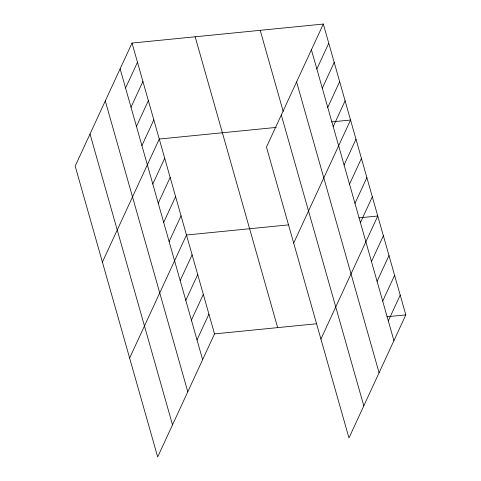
<?xml version="1.0" encoding="UTF-8"?>
<svg xmlns="http://www.w3.org/2000/svg" width="481" height="481" viewBox="0 0 481 481"><rect width="100%" height="100%" fill="white"/><g stroke="black" fill="none" stroke-linecap="round" stroke-linejoin="round"><path stroke-width="0.72" d="M132.034 43.062L75.18 166.113L157.678 456.95L214.538 333.898L132.034 43.062L323.322 24.05L405.82 314.887L348.965 437.938L266.462 147.102L323.322 24.05M125.571 88.029L137.482 62.253M131.018 107.227L142.923 81.451M136.46 126.419L148.37 100.649M141.907 145.617L153.818 119.841M102.405 262.085L159.259 139.039L276.208 127.417M152.796 184.007L164.706 158.231M158.243 203.204L170.154 177.429M163.684 222.396L175.595 196.627M169.132 241.594L181.042 215.819M129.629 358.062L186.484 235.017L288.486 224.88M180.189 280.567L192.099 254.792M185.798 300.342L197.709 274.567M191.408 320.118L203.319 294.348M316.859 69.017L328.763 43.248M197.018 339.899L208.928 314.123M322.3 88.215L334.211 62.44M327.747 107.407L339.658 81.638M333.195 126.605L345.099 100.83M293.687 243.079L350.547 120.028L331.68 121.903M344.083 164.995L355.988 139.219M349.525 184.193L361.435 158.417M354.972 203.385L366.883 177.615M360.419 222.583L372.324 196.807M320.917 339.057L377.771 216.005L358.904 217.881M371.47 261.556L383.381 235.78M377.086 281.331L388.991 255.555M382.696 301.106L394.6 275.336M388.305 320.887L400.21 295.112M214.538 333.898L316.534 323.761M386.958 316.763L405.82 314.887M311.411 49.826L393.915 340.662M296.579 81.926L379.082 372.763M260.197 30.321L283.189 111.37M281.295 115.001L363.798 405.838M195.16 36.784L277.663 327.627M120.124 68.831L202.627 359.674M105.291 100.938L187.794 391.774M90.013 134.007L172.511 424.849"/></g></svg>
